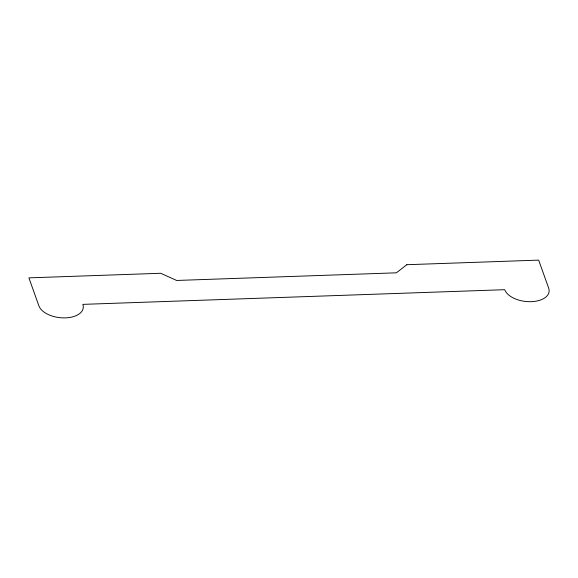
<?xml version="1.0" encoding="UTF-8"?>
<svg xmlns="http://www.w3.org/2000/svg" width="578" height="578" viewBox="0 0 578 578"><rect width="100%" height="100%" fill="white"/><g stroke="black" fill="none" stroke-linecap="round" stroke-linejoin="round"><path stroke-width="0.87" d="M406.833 264.71L396.378 272.816L176.651 280.46L160.735 273.271L28.9 277.859L38.907 305.899A22.549 12.579 6.8 0 0 65.43 317.878A22.549 12.579 6.8 0 0 82.849 304.368L504.724 289.694A22.549 12.579 6.8 0 0 531.247 301.673A22.549 12.579 6.8 0 0 548.674 288.162L538.667 260.122L406.833 264.71"/></g></svg>
